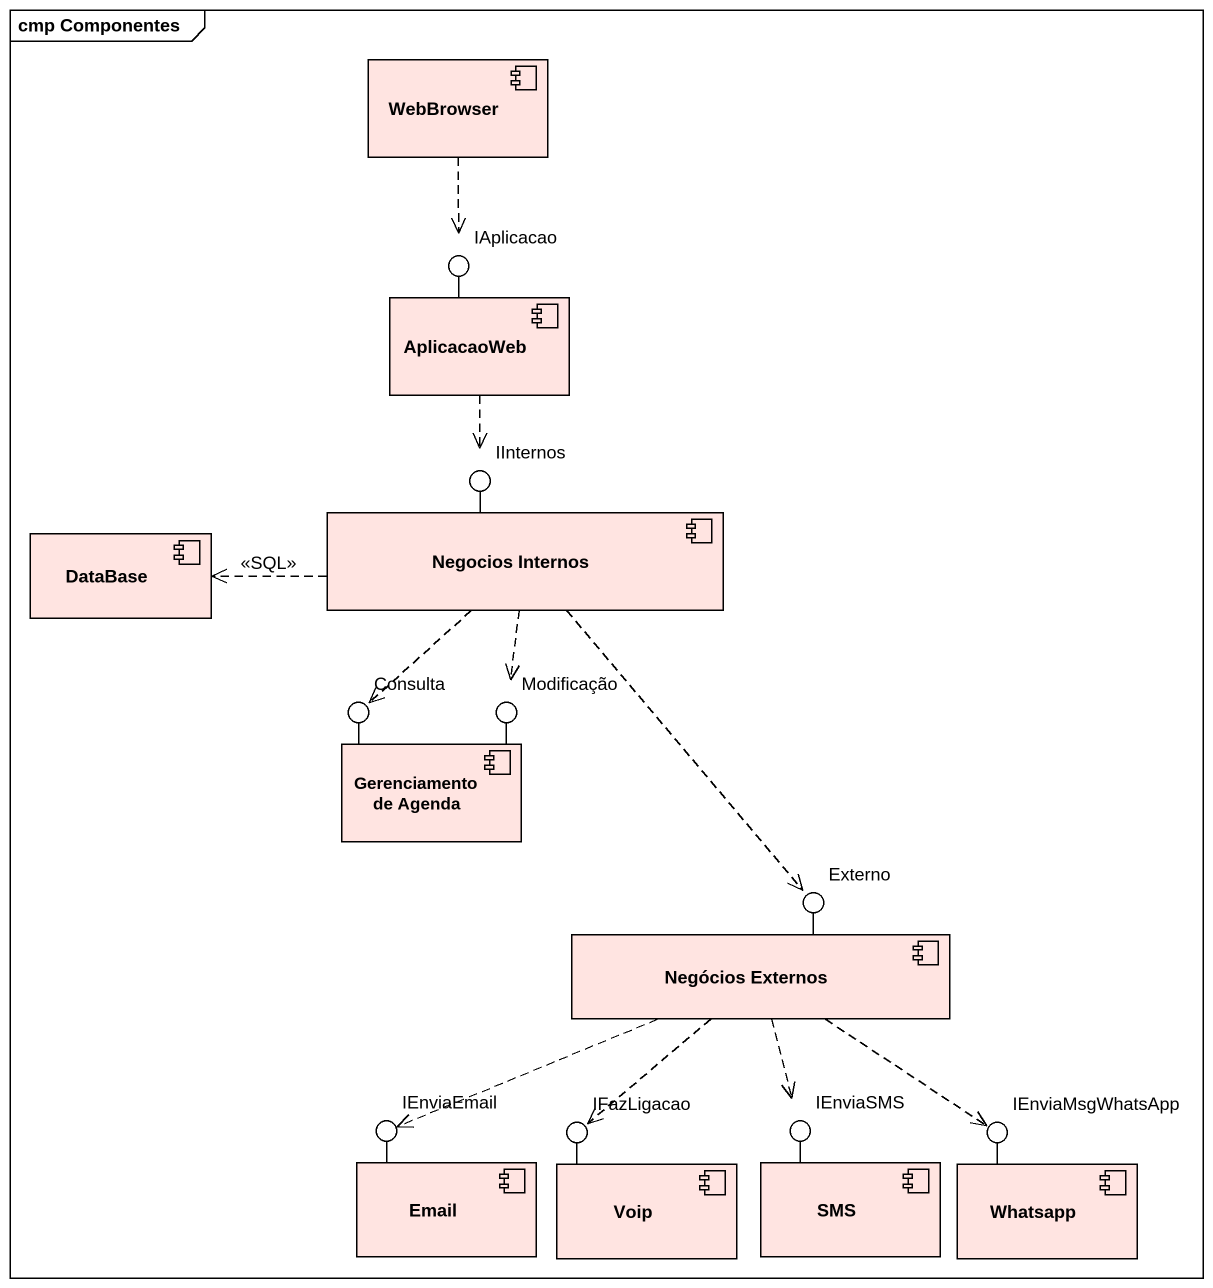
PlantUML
@startuml
mainframe cmp Componentes
component WebBrowser #FFE4E1
() IAplicacao #CC99FF
component AplicacaoWeb #FFE4E1
() IInternos #CC99FF
component "DataBase" as DataBase_ #FFE4E1
component "Negocios Internos" as Negocios_Internos #FFE4E1
() Consulta #CC99FF
() Modificação #CC99FF
component "Gerenciamento de Agenda" as Gerenciamento_de_Agenda #FFE4E1
() Externo #CC99FF
component "Negócios Externos" as Negócios_Externos #FFE4E1
() IEnviaEmail #CC99FF
() IFazLigacao #CC99FF
() IEnviaSMS #CC99FF
() IEnviaMsgWhatsApp #CC99FF
component Email #FFE4E1
component Voip #FFE4E1
component SMS #FFE4E1
component Whatsapp #FFE4E1
AplicacaoWeb -up- IAplicacao
Negocios_Internos -up- IInternos
Gerenciamento_de_Agenda -up- Consulta
Gerenciamento_de_Agenda -up- Modificação
Negócios_Externos -up- Externo
Email -up- IEnviaEmail
Voip -up- IFazLigacao
SMS -up- IEnviaSMS
Whatsapp -up- IEnviaMsgWhatsApp
WebBrowser ..> IAplicacao
AplicacaoWeb ..> IInternos
Negocios_Internos .left.> DataBase_ : <<SQL>>
Negocios_Internos ..> Consulta
Negocios_Internos ..> Modificação
Negocios_Internos ..> Externo
Negócios_Externos .left.> IEnviaEmail
Negócios_Externos ..> IFazLigacao
Negócios_Externos ..> IEnviaSMS
Negócios_Externos ..> IEnviaMsgWhatsApp
@enduml
